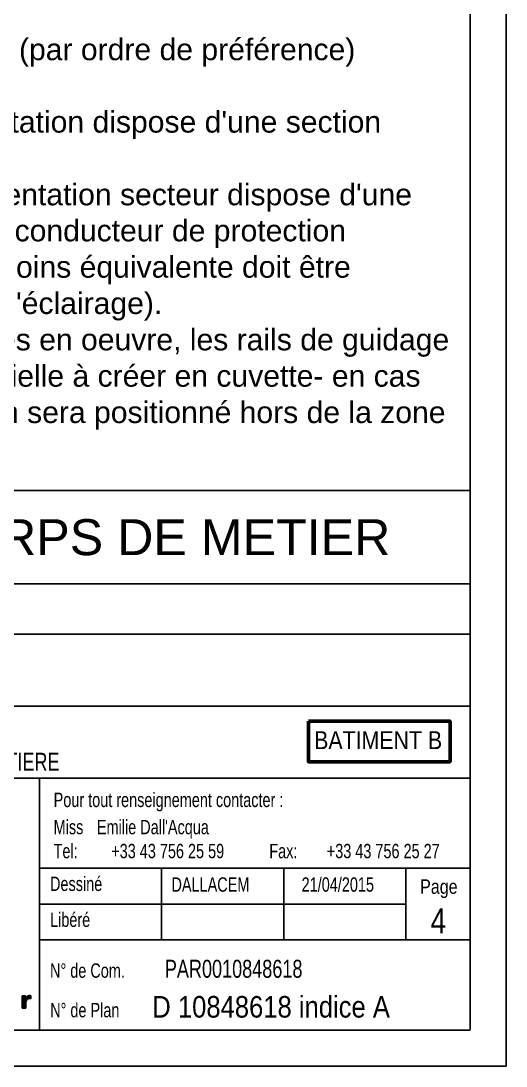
# Paper-space layout 'ldTemplatePARS001R3OrderA3BWPP03 (2)' of a CAD drawing. Header units: millimetres. Extents: x 302 to 722, y -383 to -86.
# Drawn here: x 654.5 to 722, y -383 to -237.7 of the extents above; entities that cross this region are included whole.
import ezdxf

# ---------------------------------------------------------------- set-up
doc = ezdxf.new("R2010")
doc.units = ezdxf.units.MM
for name, color, linetype, lineweight in [('AM_0', 7, 'Continuous', 50), ('LDShaft-AM_0', 7, 'Continuous', 50), ('LDShaft-AM_6', 2, 'Continuous', 35)]:
    doc.layers.add(name, color=color, linetype=linetype, lineweight=lineweight)
for name, color, linetype in [('AM_9', 253, 'Continuous'), ('CDO_ALL_DWG_FRAME', 7, 'Continuous'), ('CDO_TEMP', 1, 'Continuous'), ('DXF', 7, 'Continuous'), ('DXF_FETT', 7, 'Continuous'), ('INF_F05_F08', 7, 'Continuous')]:
    doc.layers.add(name, color=color, linetype=linetype)
doc.styles.add('CONVERTER_1', font='arial.ttf', dxfattribs={"height": 0.2})
doc.styles.add('CONVERTER_2', font='arial.ttf', dxfattribs={"height": 0.2})
doc.styles.add('LD', font='ARIALUNI.TTF')
doc.styles.get("Standard").update_dxf_attribs({"font": 'ARIALUNI.TTF'})

# ---------------------------------------------------------------- blocks, each defined once
blk = doc.blocks.new('LOGO_SCHINDLER_25MM')
at = {"layer": 'AM_9'}
for p, q in [((19.27, 5.03), (20.4, 6.16)), ((19.27, 5.05), (20.38, 6.16)), ((19.27, 5.07), (20.36, 6.16)), ((19.27, 5.09), (20.34, 6.16)), ((19.27, 5.12), (20.31, 6.16)), ((19.27, 4.96), (20.46, 6.15)), ((19.27, 4.98), (20.44, 6.15)), ((19.27, 5), (20.42, 6.15)), ((19.27, 5.14), (20.29, 6.15)), ((19.27, 5.16), (20.26, 6.15)), ((19.27, 5.18), (20.24, 6.15)), ((19.27, 4.92), (20.5, 6.14)), ((19.27, 4.94), (20.48, 6.14)), ((19.27, 5.21), (20.21, 6.14)), ((19.27, 6.11), (19.27, 5.89)), ((19.76, 6.11), (19.27, 6.11)), ((19.27, 5.63), (19.75, 6.11)), ((19.27, 5.66), (19.73, 6.11)), ((19.27, 5.68), (19.71, 6.11)), ((19.27, 5.7), (19.68, 6.11)), ((19.27, 5.72), (19.66, 6.11)), ((19.27, 5.75), (19.64, 6.11)), ((19.27, 5.77), (19.62, 6.11)), ((19.27, 5.79), (19.59, 6.11)), ((19.27, 5.81), (19.57, 6.11)), ((19.27, 5.84), (19.55, 6.11)), ((19.27, 5.86), (19.53, 6.11)), ((19.27, 5.88), (19.5, 6.11)), ((19.27, 5.9), (19.48, 6.11)), ((19.27, 5.93), (19.46, 6.11)), ((19.27, 5.95), (19.44, 6.11)), ((19.27, 5.97), (19.41, 6.11)), ((19.27, 5.99), (19.39, 6.11)), ((19.27, 6.02), (19.37, 6.11)), ((19.27, 6.04), (19.35, 6.11)), ((19.27, 6.06), (19.32, 6.11)), ((19.27, 6.08), (19.3, 6.11)), ((19.27, 6.11), (19.28, 6.11)), ((19.27, 5.61), (19.76, 6.09)), ((19.27, 5.59), (19.76, 6.07)), ((19.27, 5.57), (19.76, 6.05)), ((19.27, 5.54), (19.76, 6.03)), ((19.27, 5.52), (19.76, 6.01)), ((19.27, 5.5), (19.76, 5.98)), ((19.27, 5.48), (19.76, 5.96)), ((19.27, 5.45), (19.76, 5.94)), ((19.27, 5.43), (19.76, 5.92)), ((19.27, 5.89), (19.27, 5.81)), ((19.27, 5.41), (19.76, 5.89)), ((19.27, 5.39), (19.76, 5.87)), ((19.27, 5.36), (19.76, 5.85)), ((19.27, 5.34), (19.76, 5.83)), ((19.27, 5.32), (19.77, 5.82)), ((19.27, 5.3), (19.79, 5.81)), ((19.76, 5.83), (19.76, 6.11)), ((19.85, 5.79), (19.76, 5.83)), ((19.89, 5.89), (19.85, 5.79)), ((19.86, 5.82), (20.18, 6.13)), ((19.88, 5.86), (20.14, 6.12)), ((19.92, 5.92), (19.89, 5.89)), ((19.9, 5.9), (20.1, 6.1)), ((19.95, 5.97), (19.92, 5.92)), ((19.95, 5.97), (20.05, 6.07)), ((20, 6.03), (19.95, 5.97)), ((19.98, 5.6), (20.51, 6.13)), ((20.04, 6.06), (20, 6.03)), ((20.1, 6.1), (20.04, 6.06)), ((20.07, 5.66), (20.51, 6.11)), ((20.17, 6.13), (20.1, 6.1)), ((20.12, 5.69), (20.51, 6.08)), ((20.16, 5.71), (20.51, 6.06)), ((20.24, 6.15), (20.17, 6.13)), ((20.18, 5.71), (20.51, 6.03)), ((20.21, 5.72), (20.5, 6.01)), ((20.32, 6.16), (20.24, 6.15)), ((20.24, 5.72), (20.5, 5.99)), ((20.27, 5.73), (20.5, 5.96)), ((20.29, 5.73), (20.5, 5.94)), ((20.31, 5.73), (20.5, 5.92)), ((20.39, 6.16), (20.32, 6.16)), ((20.34, 5.73), (20.5, 5.89)), ((20.36, 5.73), (20.5, 5.87)), ((20.38, 5.73), (20.49, 5.84)), ((20.44, 6.15), (20.39, 6.16)), ((20.4, 5.72), (20.49, 5.82)), ((20.51, 6.13), (20.44, 6.15)), ((20.49, 5.7), (20.51, 6.13)), ((19.27, 5.81), (19.27, 4.39)), ((19.27, 5.27), (19.81, 5.81)), ((19.27, 5.23), (19.84, 5.8)), ((19.27, 5.25), (19.82, 5.8)), ((19.27, 4.89), (19.96, 5.58)), ((19.27, 4.87), (19.88, 5.47)), ((19.27, 4.85), (19.86, 5.43)), ((19.27, 4.83), (19.85, 5.4)), ((19.27, 4.8), (19.84, 5.37)), ((19.27, 4.78), (19.83, 5.34)), ((19.27, 4.76), (19.83, 5.31)), ((19.27, 4.74), (19.82, 5.28)), ((19.27, 4.71), (19.82, 5.26)), ((19.27, 4.69), (19.81, 5.23)), ((19.27, 4.67), (19.81, 5.21)), ((19.27, 4.65), (19.81, 5.18)), ((19.27, 4.62), (19.81, 5.16)), ((19.27, 4.6), (19.81, 5.13)), ((19.27, 4.58), (19.81, 5.11)), ((19.27, 4.56), (19.81, 5.09)), ((19.27, 4.53), (19.81, 5.07)), ((19.27, 4.51), (19.81, 5.04)), ((19.27, 4.49), (19.81, 5.02)), ((19.27, 4.47), (19.81, 5)), ((19.27, 4.44), (19.81, 4.98)), ((19.27, 4.42), (19.81, 4.95)), ((19.27, 4.4), (19.81, 4.93)), ((19.27, 4.39), (19.81, 4.39)), ((19.28, 4.39), (19.81, 4.91)), ((19.31, 4.39), (19.81, 4.89)), ((19.33, 4.39), (19.81, 4.86)), ((19.35, 4.39), (19.81, 4.84)), ((19.37, 4.39), (19.81, 4.82)), ((19.4, 4.39), (19.81, 4.8)), ((19.42, 4.39), (19.81, 4.77)), ((19.44, 4.39), (19.81, 4.75)), ((19.46, 4.39), (19.81, 4.73)), ((19.49, 4.39), (19.81, 4.71)), ((19.51, 4.39), (19.81, 4.68)), ((19.53, 4.39), (19.81, 4.66)), ((19.55, 4.39), (19.81, 4.64)), ((19.57, 4.39), (19.81, 4.62)), ((19.6, 4.39), (19.81, 4.59)), ((19.62, 4.39), (19.81, 4.57)), ((19.64, 4.39), (19.81, 4.55)), ((19.66, 4.39), (19.81, 4.53)), ((19.69, 4.39), (19.81, 4.5)), ((19.71, 4.39), (19.81, 4.48)), ((19.73, 4.39), (19.81, 4.46)), ((19.75, 4.39), (19.81, 4.44)), ((19.78, 4.39), (19.81, 4.42)), ((19.8, 4.39), (19.81, 4.39)), ((19.81, 5.2), (19.82, 5.29)), ((19.81, 5.15), (19.81, 5.2)), ((19.81, 4.39), (19.81, 5.15)), ((19.82, 5.29), (19.84, 5.36)), ((19.84, 5.36), (19.85, 5.42)), ((19.85, 5.42), (19.88, 5.47)), ((19.88, 5.47), (19.92, 5.54)), ((19.92, 5.54), (19.97, 5.59)), ((19.97, 5.59), (20.01, 5.63)), ((20.01, 5.63), (20.08, 5.67)), ((20.08, 5.67), (20.14, 5.7)), ((20.14, 5.7), (20.22, 5.72)), ((20.22, 5.72), (20.33, 5.73)), ((20.33, 5.73), (20.45, 5.72)), ((20.42, 5.72), (20.49, 5.8)), ((20.44, 5.72), (20.49, 5.77)), ((20.45, 5.72), (20.49, 5.7)), ((20.46, 5.71), (20.49, 5.75)), ((20.47, 5.71), (20.49, 5.72))]:
    blk.add_line(p, q, dxfattribs=at)
blk = doc.blocks.new('EMBED14')
at = {"layer": 'INF_F05_F08'}
blk.add_blockref('LOGO_SCHINDLER_25MM', (36.31, -3.16), dxfattribs=at)
blk = doc.blocks.new('LD_20150423131208_00000167')
at = {"layer": 'LDShaft-AM_0'}
blk.add_blockref('EMBED14', (0.04, -1.18), dxfattribs=at)

psp = doc.layouts.new('ldTemplatePARS001R3OrderA3BWPP03 (2)')

# ---------------------------------------------------------------- linework, layer by layer
at = {"color": 7}
for p, q in [((717.003, -157.575), (717.003, -295.158)), ((717.003, -302.975), (554.193, -302.975)), ((717.003, -302.975), (561.401, -302.975))]:
    psp.add_line(p, q, dxfattribs=at)
at = {"layer": 'AM_0'}
psp.add_lwpolyline([(694.483, -335.063), (714.202, -335.063), (714.202, -340.691), (694.483, -340.691)], close=True, dxfattribs=at)
at = {"layer": 'CDO_ALL_DWG_FRAME', "linetype": 'Continuous'}
for p, q in [((717.038, -315.97), (597.038, -315.97)), ((717.038, -322.97), (597.038, -322.97)), ((657.038, -332.97), (597.038, -332.97)), ((717.038, -332.97), (657.038, -332.97)), ((657.038, -342.97), (597.038, -342.97)), ((717.038, -342.97), (657.038, -342.97)), ((657.038, -355.47), (657.038, -342.97)), ((657.038, -355.47), (677.038, -355.47)), ((657.038, -360.47), (657.038, -355.47)), ((674.038, -355.47), (674.038, -365.47)), ((677.038, -355.47), (697.038, -355.47)), ((691.038, -355.47), (691.038, -365.47)), ((697.038, -355.47), (717.038, -355.47)), ((708.038, -355.47), (708.038, -365.47)), ((657.038, -365.47), (657.038, -360.47)), ((657.038, -360.47), (708.038, -360.47)), ((657.038, -365.47), (677.038, -365.47)), ((657.038, -365.47), (657.038, -377.97)), ((677.038, -365.47), (697.038, -365.47)), ((697.038, -365.47), (717.038, -365.47))]:
    psp.add_line(p, q, dxfattribs=at)
at = {"layer": 'DXF'}
for p, q in [((722, -86), (722, -383)), ((722, -383), (302, -383))]:
    psp.add_line(p, q, dxfattribs=at)
at = {"layer": 'DXF_FETT'}
for p, q in [((717, -90.65), (717.004, -377.892)), ((311.65, -378), (717, -378))]:
    psp.add_line(p, q, dxfattribs=at)

# ---------------------------------------------------------------- block references
at = {"layer": 'LDShaft-AM_6'}
psp.add_blockref('LD_20150423131208_00000167', (599, -375), dxfattribs=at)

# ---------------------------------------------------------------- texts
at = {"layer": 'AM_0', "style": 'LD'}
for s, p in [('TERRE :Une des trois mesures suivantes (par ordre de préférence)', (575.711, -243.17)), ("1. Le conducteur de protection de l'alimentation dispose d'une section", (575.338, -253.236)), ("2. Si le conducteur de protection de l'alimentation secteur dispose d'une", (575.674, -263.338)), ('section transversale < 10mm², un second conducteur de protection', (575.674, -268.353)), ("disposant d'une section transversale au moins équivalente doit être", (575.651, -273.404)), ("connecté (par ex depuis l'alimentation de l'éclairage).", (575.639, -278.455)), ("3. Si les mesures 1 et 2 n'ont pu être mises en oeuvre, les rails de guidage", (575.618, -283.506)), ('seront connectés à une liaison équipotentielle à créer en cuvette- en cas', (575.674, -288.557)), ('de cuvette étanche, le point de connection sera positionné hors de la zone', (575.651, -293.608))]:
    psp.add_text(s, height=3, dxfattribs=at).set_placement(p)
at = {"layer": 'AM_0', "insert": (603.439, -306.975), "char_height": 5, "width": 109.76125, "attachment_point": 1, "style": 'LD'}
psp.add_mtext('NOTA AUX CORPS DE METIER', dxfattribs=at)
at = {"layer": 'CDO_ALL_DWG_FRAME', "style": 'CONVERTER_2'}
for s, height, width, p in [('BATIMENT B', 2.5, 0.85, (695.285, -338.942)), ('CHEMIN DES FONTANIERES 69350 LA MULATIERE', 2.5, 0.72, (598.917, -341.948)), ('+33 43 756 25 59', 2, 0.72, (667.038, -354.105)), ('+33 43 756 25 27', 2, 0.72, (697.038, -354.105)), ('21/04/2015', 2, 0.72, (693.538, -358.76)), ('N° de Com.', 2, 0.72, (658.516, -370.721)), ('PAR0010848618', 2.5, 0.72, (674.497, -370.721)), ('D 10848618 indice A', 3, 0.85, (672.752, -376.257)), ('N° de Plan', 2, 0.72, (658.538, -376.22))]:
    psp.add_text(s, height=height, dxfattribs=dict(at, width=width)).set_placement(p)
at = {"layer": 'CDO_ALL_DWG_FRAME', "width": 0.72}
psp.add_text('DALLACEM', height=2, dxfattribs=at).set_placement((675.42, -358.76))
at = {"layer": 'CDO_TEMP', "style": 'CONVERTER_2'}
for s, height, width, p in [('Pour tout renseignement contacter :', 2, 0.72, (659.018, -346.992)), ('Tel:', 2, 0.72, (659.018, -354.105)), ('Fax:', 2, 0.72, (689.038, -354.105)), ('Dessiné', 2, 0.72, (658.517, -358.659)), ('Page', 2, 0.8, (710.027, -359.052)), ('Libéré', 2, 0.72, (658.517, -363.659)), ('4', 3.5, 0.8, (711.481, -364.561))]:
    psp.add_text(s, height=height, dxfattribs=dict(at, width=width)).set_placement(p)
at = {"layer": 'CDO_TEMP', "linetype": 'Continuous', "style": 'CONVERTER_1', "width": 0.72}
for s, p in [('Miss', (659.018, -350.772)), ("Emilie Dall'Acqua", (665.038, -350.772))]:
    psp.add_text(s, height=2, dxfattribs=at).set_placement(p)

doc.saveas('drawing.dxf')
